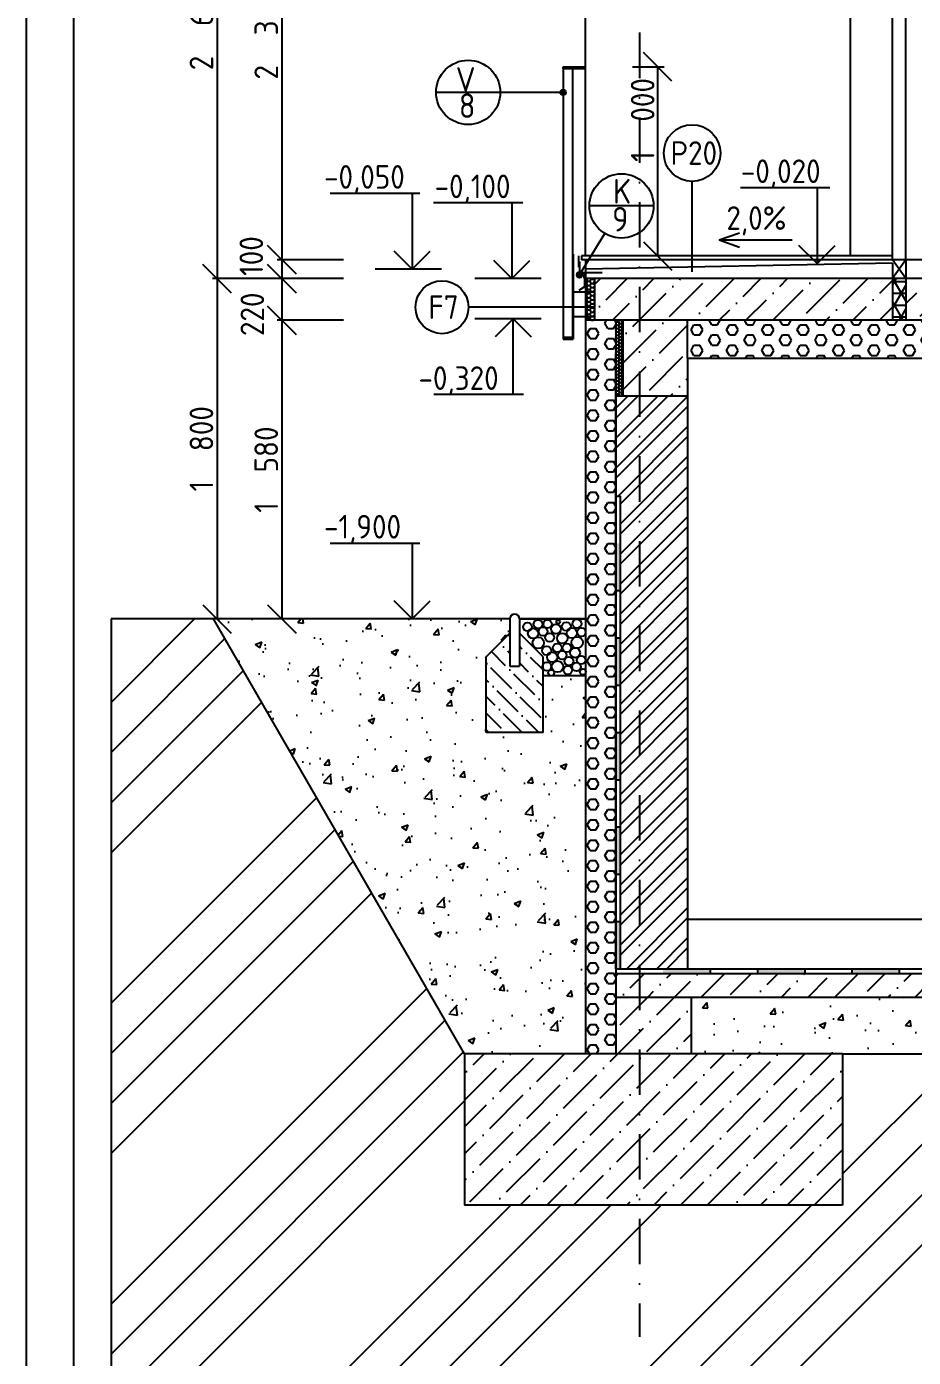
# Model space of a CAD drawing. Extents: x 3792242 to 5145247, y -1546315 to -1031918.
# Drawn here: x 3979004 to 3983697, y -1507935 to -1500897 of the extents above; entities that cross this region are included whole.
import ezdxf

# ---------------------------------------------------------------- set-up
doc = ezdxf.new("R2010")
doc.units = 0
doc.header["$MEASUREMENT"] = 0
doc.linetypes.add('BODKOCIARKOVANA_3', pattern=[5.6, 3, -1.3, 0, -1.3])
doc.layers.get('0').update_dxf_attribs({"linetype": 'CONTINUOUS'})
doc.layers.get('Defpoints').update_dxf_attribs({"color": 61, "linetype": 'CONTINUOUS'})
for name, color, linetype in [('KÓTY', 4, 'CONTINUOUS'), ('MÚRY', 1, 'CONTINUOUS'), ('OKNÁ', 143, 'CONTINUOUS'), ('osi', 253, 'CONTINUOUS'), ('POZEMOK', 7, 'CONTINUOUS'), ('TENKÁ', 7, 'CONTINUOUS'), ('ŠRAFY', 82, 'CONTINUOUS'), ('šrafy-múry', 8, 'CONTINUOUS')]:
    doc.layers.add(name, color=color, linetype=linetype)
doc.styles.add('STYLE1', font='isocp.shx')
doc.dimstyles.new('STANDARD-50', dxfattribs={"dimtxt": 125, "dimasz": 150, "dimexe": 10, "dimexo": 200, "dimgap": 20, "dimtad": 1, "dimdsep": 46, "dimlunit": 6, "dimtxsty": 'STYLE1', "dimblk1": 'OBLIQUE', "dimblk2": 'OBLIQUE', "dimsah": 1, "dimcen": 2.5, "dimse1": 1, "dimse2": 1, "dimadec": 0, "dimazin": 0, "dimtfac": 1, "dimtmove": 1, "dimatfit": 3, "dimldrblk": 'OBLIQUE', "dimfxl": 1, "dimtolj": 1, "dimtzin": 0, "dimarcsym": 0})
pattern_1 = [(45, (139723.04, 24513.66), (53.0330086, 194.4543648), [250, -50, 0, -50])]
pattern_2 = [(45, (46283.04, 33513.66), (53.0330086, 194.4543648), [250, -50, 0, -50])]
pattern_3 = [(50, (-13299465.4, 623840.9), (358.6300913, -31.3760675), [37.5, -412.5]), (355, (-13299465.4, 623840.9), (-69.375667, 376.096067), [30, -330]), (100.4514445, (-13299435.52, 623838.27), (289.2544234, 344.7199955), [31.870096, -350.571056]), (46.1842, (-13299465.4, 623940.9), (533.620665, -82.75964), [56.25, -618.75]), (96.6356355, (-13299420.94, 623934), (467.330973, 487.0593), [47.805171, -525.85688]), (351.184164, (-13299465.4, 623940.9), (467.330973, 487.0593), [45, -495]), (21, (-13299415.4, 623915.9), (298.453526, -201.3094453), [37.5, -412.5]), (326, (-13299415.4, 623915.9), (121.657666, 362.5750225), [30, -330]), (71.4514447, (-13299390.53, 623899.1), (420.1111884, 161.2655764), [31.870095, -350.571056]), (37.5, (-13299465.4, 623840.89), (6.0799277, 166.4469269), [0, -326, 0, -335, 0, -331.25]), (7.5, (-13299465.4, 623840.89), (131.5347687, 197.205856), [0, -191, 0, -318.5, 0, -126.25]), (327.5, (-13299576.9, 623840.89), (266.9112181, -11.2774359), [0, -125, 0, -390, 0, -517.5]), (317.5, (-13299626.9, 623840.89), (291.5930847, 50.0524912), [0, -162.5, 0, -259, 0, -367.5])]

# ---------------------------------------------------------------- blocks, each defined once
blk = doc.blocks.new('tp20')
at = {"layer": 'TENKÁ', "color": 253}
for p, q in [((4381550.1, -1316758.2), (4381550.1, -1316828.2)), ((4381431.4, -1316818.2), (4381528.6, -1316818.2)), ((4381518.9, -1316818.2), (4381518.9, -1316828.2)), ((4381528.6, -1316818.2), (4381528.6, -1316845)), ((4381528.6, -1316818.2), (4381538.6, -1316818.2)), ((4381550.1, -1316828.2), (4381528.6, -1316828.2))]:
    blk.add_line(p, q, dxfattribs=at)
blk = doc.blocks.new('_OBLIQUE')
at = {"color": 0, "linetype": 'ByBlock'}
blk.add_line((-0.5, -0.5), (0.5, 0.5), dxfattribs=at)
blk = doc.blocks.new('*D37487')
at = {"layer": 'Defpoints', "color": 0}
for p in [(3983171, -1506030.1), (3983171, -1506330.1), (3984217.5, -1506330.1)]:
    blk.add_point(p, dxfattribs=at)
at = {"layer": 'KÓTY', "color": 0, "lineweight": -2, "ltscale": 0.25}
blk.add_line((3984217.5, -1506030.1), (3984217.5, -1506330.1), dxfattribs=at)
at = {"layer": 'KÓTY', "color": 0, "linetype": 'ByBlock', "lineweight": -2, "xscale": 150, "yscale": 150, "zscale": 150}
for p, rotation in [((3984217.5, -1506030.1), 90), ((3984217.5, -1506330.1), 270)]:
    blk.add_blockref('_OBLIQUE', p, dxfattribs=dict(at, rotation=rotation))
at = {"layer": 'KÓTY', "color": 0, "insert": (3984135, -1506180.1), "char_height": 125, "attachment_point": 5, "rotation": 90, "style": 'STYLE1'}
blk.add_mtext('\\A1;300', dxfattribs=at)
blk = doc.blocks.new('*D50061')
at = {"layer": 'Defpoints', "color": 0}
for p in [(3981749.5, -1499550.1), (3980012, -1502230.1), (3981749.5, -1502230.1)]:
    blk.add_point(p, dxfattribs=at)
at = {"layer": 'KÓTY', "color": 0, "lineweight": -2, "ltscale": 0.25}
blk.add_line((3980012, -1499550.1), (3980012, -1502230.1), dxfattribs=at)
at = {"layer": 'KÓTY', "color": 0, "linetype": 'ByBlock', "lineweight": -2, "xscale": 150, "yscale": 150, "zscale": 150}
for p, rotation in [((3980012, -1499550.1), 90), ((3980012, -1502230.1), 270)]:
    blk.add_blockref('_OBLIQUE', p, dxfattribs=dict(at, rotation=rotation))
at = {"layer": 'KÓTY', "color": 0, "insert": (3979929.5, -1500890.1), "char_height": 125, "attachment_point": 5, "rotation": 90, "style": 'STYLE1'}
blk.add_mtext('\\A1;2ﾠ680', dxfattribs=at)
blk = doc.blocks.new('*D50062')
at = {"layer": 'Defpoints', "color": 0}
for p in [(3981749.5, -1502230.1), (3980012, -1504030.1), (3980294.5, -1504030.1)]:
    blk.add_point(p, dxfattribs=at)
at = {"layer": 'KÓTY', "color": 0, "lineweight": -2, "ltscale": 0.25}
blk.add_line((3980012, -1502230.1), (3980012, -1504030.1), dxfattribs=at)
at = {"layer": 'KÓTY', "color": 0, "linetype": 'ByBlock', "lineweight": -2, "xscale": 150, "yscale": 150, "zscale": 150}
for p, rotation in [((3980012, -1502230.1), 90), ((3980012, -1504030.1), 270)]:
    blk.add_blockref('_OBLIQUE', p, dxfattribs=dict(at, rotation=rotation))
at = {"layer": 'KÓTY', "color": 0, "insert": (3979929.5, -1503130.1), "char_height": 125, "attachment_point": 5, "rotation": 90, "style": 'STYLE1'}
blk.add_mtext('\\A1;1ﾠ800', dxfattribs=at)
blk = doc.blocks.new('*D50084')
at = {"layer": 'Defpoints', "color": 0}
for p in [(3983524.5, -1502130.1), (3980355, -1502230.1), (3983374.5, -1502230.1)]:
    blk.add_point(p, dxfattribs=at)
at = {"layer": 'KÓTY', "color": 0, "lineweight": -2, "ltscale": 0.25}
blk.add_line((3980355, -1502130.1), (3980355, -1502230.1), dxfattribs=at)
at = {"layer": 'KÓTY', "color": 0, "linetype": 'ByBlock', "lineweight": -2, "xscale": 150, "yscale": 150, "zscale": 150}
for p, rotation in [((3980355, -1502130.1), 90), ((3980355, -1502230.1), 270)]:
    blk.add_blockref('_OBLIQUE', p, dxfattribs=dict(at, rotation=rotation))
at = {"layer": 'KÓTY', "color": 0, "insert": (3980193.5, -1502110.8), "char_height": 125, "attachment_point": 5, "rotation": 90, "style": 'STYLE1'}
blk.add_mtext('\\A1;100', dxfattribs=at)
blk = doc.blocks.new('*D50085')
at = {"layer": 'Defpoints', "color": 0}
for p in [(3983374.5, -1502230.1), (3980355, -1502450.1), (3983374.5, -1502450.1)]:
    blk.add_point(p, dxfattribs=at)
at = {"layer": 'KÓTY', "color": 0, "lineweight": -2, "ltscale": 0.25}
blk.add_line((3980355, -1502230.1), (3980355, -1502450.1), dxfattribs=at)
at = {"layer": 'KÓTY', "color": 0, "linetype": 'ByBlock', "lineweight": -2, "xscale": 150, "yscale": 150, "zscale": 150}
for p, rotation in [((3980355, -1502230.1), 90), ((3980355, -1502450.1), 270)]:
    blk.add_blockref('_OBLIQUE', p, dxfattribs=dict(at, rotation=rotation))
at = {"layer": 'KÓTY', "color": 0, "insert": (3980199, -1502418.8), "char_height": 125, "attachment_point": 5, "rotation": 90, "style": 'STYLE1'}
blk.add_mtext('\\A1;220', dxfattribs=at)
blk = doc.blocks.new('*D50086')
at = {"layer": 'Defpoints', "color": 0}
for p in [(3983374.5, -1502450.1), (3980294.5, -1504030.1), (3980355, -1504030.1)]:
    blk.add_point(p, dxfattribs=at)
at = {"layer": 'KÓTY', "color": 0, "lineweight": -2, "ltscale": 0.25}
blk.add_line((3980355, -1502450.1), (3980355, -1504030.1), dxfattribs=at)
at = {"layer": 'KÓTY', "color": 0, "linetype": 'ByBlock', "lineweight": -2, "xscale": 150, "yscale": 150, "zscale": 150}
for p, rotation in [((3980355, -1502450.1), 90), ((3980355, -1504030.1), 270)]:
    blk.add_blockref('_OBLIQUE', p, dxfattribs=dict(at, rotation=rotation))
at = {"layer": 'KÓTY', "color": 0, "insert": (3980272.5, -1503240.1), "char_height": 125, "attachment_point": 5, "rotation": 90, "style": 'STYLE1'}
blk.add_mtext('\\A1;1ﾠ580', dxfattribs=at)
blk = doc.blocks.new('*D50096')
at = {"layer": 'Defpoints', "color": 0}
for p in [(3983149.5, -1499750.1), (3980355, -1502130.1), (3983524.5, -1502130.1)]:
    blk.add_point(p, dxfattribs=at)
at = {"layer": 'KÓTY', "color": 0, "lineweight": -2, "ltscale": 0.25}
blk.add_line((3980355, -1499750.1), (3980355, -1502130.1), dxfattribs=at)
at = {"layer": 'KÓTY', "color": 0, "linetype": 'ByBlock', "lineweight": -2, "xscale": 150, "yscale": 150, "zscale": 150}
for p, rotation in [((3980355, -1499750.1), 90), ((3980355, -1502130.1), 270)]:
    blk.add_blockref('_OBLIQUE', p, dxfattribs=dict(at, rotation=rotation))
at = {"layer": 'KÓTY', "color": 0, "insert": (3980272.5, -1500940.1), "char_height": 125, "attachment_point": 5, "rotation": 90, "style": 'STYLE1'}
blk.add_mtext('\\A1;2ﾠ380', dxfattribs=at)
blk = doc.blocks.new('*D54556')
at = {"layer": 'Defpoints', "color": 0}
for p in [(3982502, -1502850.1), (3982502, -1505620.1), (3984217.5, -1505620.1)]:
    blk.add_point(p, dxfattribs=at)
at = {"layer": 'KÓTY', "color": 0, "lineweight": -2, "ltscale": 0.25}
blk.add_line((3984217.5, -1502850.1), (3984217.5, -1505620.1), dxfattribs=at)
at = {"layer": 'KÓTY', "color": 0, "linetype": 'ByBlock', "lineweight": -2, "xscale": 150, "yscale": 150, "zscale": 150}
for p, rotation in [((3984217.5, -1502850.1), 90), ((3984217.5, -1505620.1), 270)]:
    blk.add_blockref('_OBLIQUE', p, dxfattribs=dict(at, rotation=rotation))
at = {"layer": 'KÓTY', "color": 0, "insert": (3984135, -1504235.1), "char_height": 125, "attachment_point": 5, "rotation": 90, "style": 'STYLE1'}
blk.add_mtext('\\A1;2ﾠ770', dxfattribs=at)
blk = doc.blocks.new('*D54557')
at = {"layer": 'Defpoints', "color": 0}
for p in [(3982502, -1502450.1), (3982502, -1502850.1), (3984217.5, -1502850.1)]:
    blk.add_point(p, dxfattribs=at)
at = {"layer": 'KÓTY', "color": 0, "lineweight": -2, "ltscale": 0.25}
blk.add_line((3984217.5, -1502450.1), (3984217.5, -1502850.1), dxfattribs=at)
at = {"layer": 'KÓTY', "color": 0, "linetype": 'ByBlock', "lineweight": -2, "xscale": 150, "yscale": 150, "zscale": 150}
for p, rotation in [((3984217.5, -1502450.1), 90), ((3984217.5, -1502850.1), 270)]:
    blk.add_blockref('_OBLIQUE', p, dxfattribs=dict(at, rotation=rotation))
at = {"layer": 'KÓTY', "color": 0, "insert": (3984135, -1502650.1), "char_height": 125, "attachment_point": 5, "rotation": 90, "style": 'STYLE1'}
blk.add_mtext('\\A1;400', dxfattribs=at)
blk = doc.blocks.new('*D54744')
at = {"layer": 'Defpoints', "color": 0}
for p in [(3981962, -1501110.1), (3981962, -1502110.1), (3982343.5, -1502110.1)]:
    blk.add_point(p, dxfattribs=at)
at = {"layer": 'KÓTY', "color": 0, "lineweight": -2, "ltscale": 0.25}
blk.add_line((3982343.5, -1501110.1), (3982343.5, -1502110.1), dxfattribs=at)
at = {"layer": 'KÓTY', "color": 0, "linetype": 'ByBlock', "lineweight": -2, "xscale": 150, "yscale": 150, "zscale": 150}
for p, rotation in [((3982343.5, -1501110.1), 90), ((3982343.5, -1502110.1), 270)]:
    blk.add_blockref('_OBLIQUE', p, dxfattribs=dict(at, rotation=rotation))
at = {"layer": 'KÓTY', "color": 0, "insert": (3982264.3, -1501391.3), "char_height": 125, "attachment_point": 5, "rotation": 90, "style": 'STYLE1'}
blk.add_mtext('\\A1;1ﾠ000', dxfattribs=at)

msp = doc.modelspace()

# ---------------------------------------------------------------- hatches: boundary and pattern name
at = {"layer": 'POZEMOK', "ltscale": 0.15}
h = msp.add_hatch(color=253, dxfattribs=at)
h.dxf.hatch_style = 1
h.paths.add_polyline_path([(3981893.044, -1501110.108), (3981893.044, -1501118.108), (3981843.044, -1501118.108), (3981843.044, -1501110.108)])
h = msp.add_hatch(color=253, dxfattribs=at)
h.dxf.hatch_style = 1
h.paths.add_polyline_path([(3981897.044, -1502550.108), (3981897.044, -1502430.108), (3981897.044, -1502300.108), (3981897.044, -1502100.108), (3981893.044, -1502100.108), (3981893.044, -1502180.108), (3981893.044, -1502380.108), (3981893.044, -1502540.108), (3981893.044, -1502550.108)])
h = msp.add_hatch(color=253, dxfattribs=at)
h.dxf.hatch_style = 1
h.paths.add_polyline_path([(3981843.044, -1502550.108), (3981843.044, -1502540.108), (3981893.044, -1502540.108), (3981893.044, -1502550.108)])
at = {"layer": 'TENKÁ'}
h = msp.add_hatch(color=256, dxfattribs=at)
h.dxf.hatch_style = 1
h.paths.add_polyline_path([(3981828.044, -1501245.108, 2.41421356), (3981843.044, -1501230.108, 0.41421356)])
h = msp.add_hatch(color=256, dxfattribs=at)
h.dxf.hatch_style = 1
h.paths.add_polyline_path([(3981915.844, -1502210.108, -2.41421356), (3981930.844, -1502225.108, -0.41421356)])
at = {"layer": 'TENKÁ', "ltscale": 0.25}
for points in [[(3982122.044, -1503630.108), (3982122.044, -1503880.108), (3982147.044, -1503880.108), (3982147.044, -1503630.108)], [(3982122.044, -1504130.108), (3982122.044, -1504380.108), (3982147.044, -1504380.108), (3982147.044, -1504130.108)], [(3982122.044, -1504630.108), (3982122.044, -1504880.108), (3982147.044, -1504880.108), (3982147.044, -1504630.108)], [(3982122.044, -1505130.108), (3982122.044, -1505380.108), (3982147.044, -1505380.108), (3982147.044, -1505130.108)], [(3982122.044, -1505630.108), (3982122.044, -1505880.108), (3982147.044, -1505880.108), (3982147.044, -1505630.108)], [(3982622.044, -1505880.108), (3982372.044, -1505880.108), (3982372.044, -1505905.108), (3982622.044, -1505905.108)], [(3983122.044, -1505880.108), (3982872.044, -1505880.108), (3982872.044, -1505905.108), (3983122.044, -1505905.108)], [(3983622.044, -1505880.108), (3983372.044, -1505880.108), (3983372.044, -1505905.108), (3983622.044, -1505905.108)]]:
    msp.add_hatch(color=256, dxfattribs=at).paths.add_polyline_path(points)
at = {"layer": 'ŠRAFY'}
h = msp.add_hatch(dxfattribs=at)
h.set_pattern_fill('HONEY', color=256, scale=100)
h.set_pattern_definition([(0, (-475294.956, -2255.838), (18.75, 10.825317547), [12.5, -25]), (120, (-475294.956, -2255.838), (-18.75, 10.825317547), [12.5, -25]), (60, (-475294.956, -2255.838), (7e-15, 21.650635095), [-25, 12.5])])
h.paths.add_polyline_path([(3981962.044, -1502230.108), (3981962.044, -1502450.108), (3982012.044, -1502450.108), (3982012.044, -1502230.108)])
h = msp.add_hatch(dxfattribs=at)
h.set_pattern_fill('NET3', color=256, scale=500, angle=180)
h.set_pattern_definition([(0, (-1117075.78, 630.16), (0, 62.5), []), (60, (-1117075.78, 630.16), (-54.1265877, 31.25), []), (120, (-1117075.78, 630.16), (-54.1265877, -31.25), [])])
h.paths.add_polyline_path([(3983587.044, -1502450.108), (3983632.044, -1502450.108), (3983657.044, -1502450.108), (3983657.044, -1502230.108), (3983587.044, -1502230.108)])
h = msp.add_hatch(dxfattribs=at)
h.set_pattern_fill('HEX', color=256, scale=250)
h.set_pattern_definition([(0, (-465982.956, 18680.16), (0, 54.12658774), [31.25, -62.5]), (120, (-465982.956, 18680.16), (-46.875, -27.06329387), [31.25, -62.5]), (60, (-465951.706, 18680.16), (-46.875, 27.06329387), [31.25, -62.5])])
h.paths.add_polyline_path([(3982122.044, -1506330.108), (3982122.044, -1502450.108), (3981962.044, -1502450.108), (3981962.044, -1504030.108), (3981962.044, -1506330.108)])
h = msp.add_hatch(dxfattribs=at)
h.set_pattern_fill('HONEY', color=256, scale=80, angle=180)
h.set_pattern_definition([(0, (-461533.456, -2589.838), (15, 8.660254038), [10, -20]), (120, (-461533.456, -2589.838), (-15, 8.660254038), [10, -20]), (60, (-461533.456, -2589.838), (9e-15, 17.320508076), [-20, 10])])
h.paths.add_polyline_path([(3982122.044, -1502450.108), (3982122.044, -1502850.108), (3982162.044, -1502850.108), (3982162.044, -1502450.108)])
h = msp.add_hatch(dxfattribs=at)
h.set_pattern_fill('HEX', color=256, scale=250)
h.set_pattern_definition([(0, (-1667870.456, 8090.66), (0, 54.12658774), [31.25, -62.5]), (120, (-1667870.456, 8090.66), (-46.875, -27.06329387), [31.25, -62.5]), (60, (-1667839.206, 8090.66), (-46.875, 27.06329387), [31.25, -62.5])])
h.paths.add_polyline_path([(3982502.044, -1502630.108), (3982502.044, -1502650.108), (3986258.003, -1502650.108), (3986258.003, -1502450.108), (3983657.044, -1502450.108), (3983587.044, -1502450.108), (3982502.044, -1502450.108)])
h.paths.add_polyline_path([(3983932.044, -1502803.637), (3983932.044, -1502541.039), (3984182.044, -1502541.039), (3984182.044, -1502803.637)], flags=9)
h = msp.add_hatch(dxfattribs=at)
h.set_pattern_fill('ANSI32', color=256, scale=300)
h.set_pattern_definition([(45, (-1113810.46, 33513.66), (-79.549513, 79.549513), []), (45, (-1113757.42, 33513.66), (-79.549513, 79.549513), [])])
h.paths.add_polyline_path([(3982122.044, -1502850.108), (3982122.044, -1503380.108), (3982147.044, -1503380.108), (3982147.044, -1503880.108), (3982147.044, -1504130.108), (3982147.044, -1504380.108), (3982147.044, -1504630.108), (3982147.044, -1504880.108), (3982147.044, -1505130.108), (3982147.044, -1505380.108), (3982147.044, -1505630.108), (3982147.044, -1505880.108), (3982372.044, -1505880.108), (3982397.044, -1505880.108), (3982502.044, -1505880.108), (3982502.044, -1505620.108), (3982502.044, -1502850.108)])
at = {"layer": 'ŠRAFY', "ltscale": 0.25}
h = msp.add_hatch(dxfattribs=at)
h.set_pattern_fill('ANSI34', color=256, scale=1500)
h.set_pattern_definition([(45, (-1113810.5, 33513.7), (-795.49513, 795.49513), []), (45, (-1113545.3, 33513.7), (-795.49513, 795.49513), []), (45, (-1113280.1, 33513.7), (-795.49513, 795.49513), []), (45, (-1113015, 33513.7), (-795.49513, 795.49513), [])])
h.paths.add_polyline_path([(4034272.044, -1506730.108), (4034272.044, -1507530.108), (4032072.044, -1507530.108), (4032072.044, -1506730.108), (4030122.044, -1506730.108), (4030122.044, -1507530.108), (4027922.044, -1507530.108), (4027922.044, -1506730.108), (4022932.044, -1506730.108), (4022932.044, -1507530.108), (4021732.044, -1507530.108), (4020482.044, -1507530.108), (4020482.044, -1507130.108), (4020392.044, -1507130.108), (4018892.044, -1507130.108), (4017692.044, -1507130.108), (4017692.044, -1506330.108), (4016192.044, -1506330.108), (4016192.044, -1507130.108), (4015392.044, -1507130.108), (4015392.044, -1506330.108), (4010177.044, -1506330.108), (4010177.044, -1507130.108), (4007777.044, -1507130.108), (4007777.044, -1506330.108), (4003312.044, -1506330.108), (4003312.044, -1507130.108), (4001112.044, -1507130.108), (4001112.044, -1506330.108), (3996122.044, -1506330.108), (3996122.044, -1507130.108), (3994922.044, -1507130.108), (3994922.044, -1506330.108), (3993582.044, -1506330.108), (3993582.044, -1507130.108), (3992082.044, -1507130.108), (3990882.044, -1507130.108), (3990882.044, -1506330.108), (3989382.044, -1506330.108), (3989382.044, -1507130.108), (3988582.044, -1507130.108), (3988582.044, -1506330.108), (3983322.044, -1506330.108), (3983322.044, -1507130.108), (3981322.044, -1507130.108), (3981322.044, -1506330.108), (3979994.138, -1504030.108), (3979452.044, -1504030.108), (3979452.044, -1508364.838), (4044082.044, -1508364.838), (4044082.044, -1505550.108), (4043853.317, -1505550.108), (4043172.044, -1506730.108), (4043172.044, -1507530.108), (4041372.044, -1507530.108), (4041372.044, -1506730.108), (4040312.044, -1506730.108), (4040312.044, -1507530.108), (4038812.044, -1507530.108), (4037612.044, -1507530.108), (4037612.044, -1506730.108), (4036112.044, -1506730.108), (4036112.044, -1507530.108), (4035312.044, -1507530.108), (4035312.044, -1506730.108)])
h.paths.add_polyline_path([(3989857.433, -1506640.038), (3990363.781, -1506640.038), (3990363.781, -1506840.087), (3989857.433, -1506840.087)], flags=24)
h.paths.add_polyline_path([(3986257.346, -1506248.667), (3986764.145, -1506248.667), (3986764.145, -1506448.782), (3986257.346, -1506448.782)], flags=24)
h.paths.add_polyline_path([(3989521.044, -1506873.907), (3989521.044, -1506586.309), (3989771.044, -1506586.309), (3989771.044, -1506873.907)], flags=24)
h.paths.add_polyline_path([(4023429.933, -1506955.038), (4023948.781, -1506955.038), (4023948.781, -1507155.087), (4023429.933, -1507155.087)], flags=24)
h.paths.add_polyline_path([(4023077.544, -1507273.907), (4023077.544, -1506986.309), (4023327.544, -1506986.309), (4023327.544, -1507273.907)], flags=24)
h.paths.add_polyline_path([(4040144.933, -1506955.038), (4040663.781, -1506955.038), (4040663.781, -1507155.087), (4040144.933, -1507155.087)], flags=24)
h.paths.add_polyline_path([(4040710.544, -1507273.907), (4040710.544, -1506986.309), (4040960.544, -1506986.309), (4040960.544, -1507273.907)], flags=24)
h.paths.add_polyline_path([(4014235.433, -1506640.038), (4014741.781, -1506640.038), (4014741.781, -1506840.087), (4014235.433, -1506840.087)], flags=24)
h.paths.add_polyline_path([(3996603.933, -1506640.038), (3997110.281, -1506640.038), (3997110.281, -1506840.087), (3996603.933, -1506840.087)], flags=24)
h.paths.add_polyline_path([(3996267.544, -1506873.907), (3996267.544, -1506586.309), (3996517.544, -1506586.309), (3996517.544, -1506873.907)], flags=24)
h.paths.add_polyline_path([(4015047.044, -1506873.907), (4015047.044, -1506586.309), (4015297.044, -1506586.309), (4015297.044, -1506873.907)], flags=24)
h.paths.add_polyline_path([(4016667.433, -1506640.038), (4017173.781, -1506640.038), (4017173.781, -1506840.087), (4016667.433, -1506840.087)], flags=24)
h.paths.add_polyline_path([(4016331.044, -1506873.907), (4016331.044, -1506586.309), (4016581.044, -1506586.309), (4016581.044, -1506873.907)], flags=24)
h.paths.add_polyline_path([(3984010.044, -1506873.907), (3984010.044, -1506586.309), (3984260.044, -1506586.309), (3984260.044, -1506873.907)], flags=24)
h.paths.add_polyline_path([(3984346.433, -1506640.038), (3984852.781, -1506640.038), (3984852.781, -1506840.087), (3984346.433, -1506840.087)], flags=24)
h.paths.add_polyline_path([(3984586.386, -1506466.733), (3985105.235, -1506466.733), (3985105.235, -1506666.782), (3984586.386, -1506666.782)], flags=24)
h.paths.add_polyline_path([(4036574.433, -1507019.038), (4037093.281, -1507019.038), (4037093.281, -1507219.087), (4036574.433, -1507219.087)], flags=24)
h.paths.add_polyline_path([(4036251.044, -1507273.907), (4036251.044, -1506986.309), (4036501.044, -1506986.309), (4036501.044, -1507273.907)], flags=24)
h = msp.add_hatch(dxfattribs=at)
h.set_pattern_fill('AR-CONC', color=256, scale=50)
h.set_pattern_definition(pattern_3)
h.paths.add_polyline_path([(3981776.064, -1504330.108), (3981737.044, -1504330.108), (3981737.044, -1504630.108), (3981437.044, -1504630.108), (3981437.044, -1504230.108), (3981562.044, -1504105.108), (3981562.044, -1504030.108), (3979994.138, -1504030.108), (3981322.044, -1506330.108), (3981962.044, -1506330.108), (3981962.044, -1504330.108), (3981785.023, -1504330.108, -0.14365488)])
h = msp.add_hatch(dxfattribs=at)
h.set_pattern_fill('ANSI36', color=256, scale=500, angle=90)
h.set_pattern_definition([(135, (-11964956.324, 624467.54), (-121.53397802, 33.14563037), [156.25, -31.25, 0, -31.25])])
h.paths.add_polyline_path([(3981437.044, -1504230.108), (3981562.044, -1504105.108), (3981562.044, -1504280.108), (3981612.044, -1504280.108), (3981612.044, -1504105.108), (3981737.044, -1504230.108), (3981737.044, -1504630.108), (3981437.044, -1504630.108)])
h = msp.add_hatch(dxfattribs=at)
h.set_pattern_fill('AR-CONC', color=256, scale=50)
h.set_pattern_definition(pattern_3)
h.paths.add_polyline_path([(3986258.003, -1506030.108), (3982522.044, -1506030.108), (3982522.044, -1506330.108), (3983322.044, -1506330.108), (3986258.003, -1506330.108)])
h.paths.add_polyline_path([(3984363.544, -1506283.637), (3984363.544, -1506021.039), (3984613.544, -1506021.039), (3984613.544, -1506283.637)], flags=9)
h.paths.add_polyline_path([(3984010.044, -1506323.907), (3984010.044, -1506036.309), (3984260.044, -1506036.309), (3984260.044, -1506323.907)], flags=24)
at = {"layer": 'šrafy-múry'}
h = msp.add_hatch(dxfattribs=at)
h.set_pattern_fill('ANSI36', color=253, scale=800, angle=360)
h.set_pattern_definition([(45, (139723.04, 33513.66), (53.0330086, 194.4543648), [250, -50, 0, -50])])
h.paths.add_polyline_path([(3983657.044, -1502450.108), (3989082.044, -1502450.108), (3989082.044, -1502230.108), (3983657.044, -1502230.108)])
h.paths.add_polyline_path([(3983907.544, -1502433.157), (3983907.544, -1502145.559), (3984157.544, -1502145.559), (3984157.544, -1502433.157)], flags=9)
h.paths.add_polyline_path([(3984352.544, -1502433.907), (3984352.544, -1502146.309), (3984602.544, -1502146.309), (3984602.544, -1502433.907)], flags=9)
h = msp.add_hatch(dxfattribs=at)
h.set_pattern_fill('ANSI36', color=253, scale=800, angle=360)
h.set_pattern_definition(pattern_1)
h.paths.add_polyline_path([(3982012.044, -1502230.108), (3982012.044, -1502380.108), (3982012.044, -1502420.108), (3982012.044, -1502450.108), (3983362.044, -1502450.108), (3983562.044, -1502450.108), (3983587.044, -1502450.108), (3983587.044, -1502230.108)])
h = msp.add_hatch(dxfattribs=at)
h.set_pattern_fill('ANSI36', color=253, scale=800, angle=360)
h.set_pattern_definition(pattern_1)
h.paths.add_polyline_path([(3982162.044, -1502850.108), (3982502.044, -1502850.108), (3982502.044, -1502650.108), (3982502.044, -1502450.108), (3982162.044, -1502450.108)])
h = msp.add_hatch(dxfattribs=at)
h.set_pattern_fill('ANSI36', color=253, scale=800, angle=360)
h.set_pattern_definition(pattern_2)
h.paths.add_polyline_path([(3988622.044, -1505905.108), (3988372.044, -1505905.108), (3988122.044, -1505905.108), (3987872.044, -1505905.108), (3987622.044, -1505905.108), (3987372.044, -1505905.108), (3987122.044, -1505905.108), (3986872.044, -1505905.108), (3986622.044, -1505905.108), (3986372.044, -1505905.108), (3986122.044, -1505905.108), (3985872.044, -1505905.108), (3985622.044, -1505905.108), (3985372.044, -1505905.108), (3985122.044, -1505905.108), (3984872.044, -1505905.108), (3984622.044, -1505905.108), (3984372.044, -1505905.108), (3984122.044, -1505905.108), (3983872.044, -1505905.108), (3983622.044, -1505905.108), (3983372.044, -1505905.108), (3983122.044, -1505905.108), (3982872.044, -1505905.108), (3982752.044, -1505905.108), (3982622.044, -1505905.108), (3982372.044, -1505905.108), (3982122.044, -1505905.108), (3982122.044, -1506030.108), (3982522.044, -1506030.108), (3988782.044, -1506030.108), (3989182.044, -1506030.108), (3989182.044, -1505880.108), (3988807.044, -1505880.108), (3988807.044, -1505905.108)])
h = msp.add_hatch(dxfattribs=at)
h.set_pattern_fill('ANSI36', color=253, scale=800, angle=360)
h.set_pattern_definition(pattern_2)
h.paths.add_polyline_path([(3982122.044, -1506030.108), (3982122.044, -1506330.108), (3982522.044, -1506330.108), (3982522.044, -1506030.108)])
h = msp.add_hatch(dxfattribs=at)
h.set_pattern_fill('ANSI36', color=253, scale=800, angle=360)
h.set_pattern_definition(pattern_2)
h.paths.add_polyline_path([(3981322.044, -1506330.108), (3981322.044, -1507130.108), (3983322.044, -1507130.108), (3983322.044, -1506330.108), (3982522.044, -1506330.108), (3982122.044, -1506330.108), (3981962.044, -1506330.108)])

# ---------------------------------------------------------------- linework, layer by layer
at = {"color": 253}
for p, q in [((3981322.044, -1506330.108), (3979994.138, -1504030.108)), ((3983322.044, -1506330.108), (3988582.044, -1506330.108))]:
    msp.add_line(p, q, dxfattribs=at)
at = {"layer": 'Defpoints'}
msp.add_line((3979452.044, -1504030.108), (3979452.044, -1508364.838), dxfattribs=at)
at = {"layer": 'KÓTY', "ltscale": 0.25}
for p, q in [((3982210.044, -1501110.108), (3982378.544, -1501110.108)), ((3982210.044, -1501110.108), (3982378.544, -1501110.108)), ((3982210.044, -1501110.108), (3982378.544, -1501110.108)), ((3980681.044, -1502130.108), (3980331.044, -1502130.108)), ((3980338.044, -1502230.108), (3979988.044, -1502230.108)), ((3980681.044, -1502230.108), (3980331.044, -1502230.108)), ((3981199.028, -1502180.108), (3980849.028, -1502180.108)), ((3981726.446, -1502230.108), (3981376.446, -1502230.108)), ((3981726.446, -1502442.879), (3981376.446, -1502442.879)), ((3980681.044, -1502450.108), (3980331.044, -1502450.108))]:
    msp.add_line(p, q, dxfattribs=at)
at = {"layer": 'MÚRY'}
for p, q in [((3983587.044, -1502147.608), (3981962.044, -1502180.108)), ((3988782.044, -1502130.108), (3983587.044, -1502130.108)), ((3981962.044, -1502180.108), (3981962.044, -1504030.108)), ((3982502.044, -1502650.108), (3982502.044, -1505620.108)), ((3982502.044, -1502650.108), (3988782.044, -1502650.108)), ((3981562.044, -1504030.108), (3979452.044, -1504030.108)), ((3981612.044, -1504030.108), (3981962.044, -1504030.108)), ((3981962.044, -1504030.108), (3981612.044, -1504030.108)), ((3981962.044, -1504030.108), (3981612.044, -1504030.108)), ((3988782.044, -1505620.108), (3982502.044, -1505620.108))]:
    msp.add_line(p, q, dxfattribs=at)
msp.add_arc((3981587.044, -1504030.108), 25, 0, 180, dxfattribs=at)
at = {"layer": 'OKNÁ', "ltscale": 0.25}
for p, q in [((3983587.044, -1502130.108), (3983587.044, -1499750.108)), ((3983657.044, -1502130.108), (3983657.044, -1499750.108)), ((3982526.044, -1502194.014), (3982526.044, -1501716.338)), ((3982012.044, -1502381.43), (3981342.544, -1502381.43))]:
    msp.add_line(p, q, dxfattribs=at)
for centre, radius in [((3982526.044, -1501566.338), 150), ((3981202.544, -1502381.43), 140)]:
    msp.add_circle(centre, radius, dxfattribs=at)
at = {"layer": 'osi', "linetype": 'BODKOCIARKOVANA_3', "ltscale": 80}
msp.add_line((3982247.044, -1487486.244), (3982247.044, -1507826.838), dxfattribs=at)
at = {"layer": 'POZEMOK', "color": 253, "ltscale": 0.15}
for p, q in [((3981843.044, -1501118.108), (3981843.044, -1501110.108)), ((3981843.044, -1501110.108), (3981893.044, -1501110.108)), ((3981843.044, -1501118.108), (3981843.044, -1502550.108)), ((3981843.044, -1501118.108), (3981893.044, -1501118.108)), ((3981893.044, -1501118.108), (3981893.044, -1501110.108)), ((3981893.044, -1501110.108), (3981962.044, -1501110.108)), ((3981893.044, -1501118.108), (3981893.044, -1502380.108)), ((3981893.044, -1501118.108), (3981962.044, -1501118.108)), ((3981897.044, -1502100.108), (3981897.044, -1502550.108)), ((3981893.044, -1502180.108), (3981893.044, -1502550.108)), ((3981897.044, -1502300.108), (3982012.044, -1502300.108)), ((3981897.044, -1502430.108), (3982012.044, -1502430.108)), ((3981843.044, -1502540.108), (3981893.044, -1502540.108)), ((3981843.044, -1502550.108), (3981897.044, -1502550.108))]:
    msp.add_line(p, q, dxfattribs=at)
at = {"layer": 'TENKÁ', "color": 7}
for p, q in [((3979004.385, -1511713.552), (3979004.385, -1483879.516)), ((3979254.385, -1511463.552), (3979254.385, -1484129.516))]:
    msp.add_line(p, q, dxfattribs=at)
at = {"layer": 'TENKÁ'}
for p, q in [((3981962.044, -1502110.108), (3981962.044, -1499550.108)), ((3981930.844, -1502210.108), (3982064.035, -1501991.088)), ((3982776.994, -1501989.508), (3982669.794, -1502027.108)), ((3983055.794, -1502027.108), (3982669.794, -1502027.108)), ((3982776.994, -1502064.708), (3982669.794, -1502027.108)), ((3983587.044, -1502110.108), (3981940.844, -1502110.108)), ((3981940.844, -1502110.108), (3981940.844, -1502130.108)), ((3981940.844, -1502110.108), (3981940.844, -1502130.108)), ((3983587.044, -1502130.108), (3981940.844, -1502130.108)), ((3981962.044, -1502130.108), (3981962.044, -1502180.108)), ((3983657.044, -1502230.108), (3983587.044, -1502130.108)), ((3983657.044, -1502130.108), (3983587.044, -1502230.108)), ((3983587.044, -1502147.608), (3983587.044, -1502230.108)), ((3983657.044, -1502130.108), (3983657.044, -1502230.108)), ((3989082.044, -1502230.108), (3981962.044, -1502230.108)), ((3982012.044, -1502450.108), (3982012.044, -1502230.108)), ((3983587.044, -1502230.108), (3983587.044, -1502450.108)), ((3983657.044, -1502230.108), (3983657.044, -1502450.108)), ((3988782.044, -1502450.108), (3981962.044, -1502450.108)), ((3982122.044, -1502450.108), (3982122.044, -1506330.108)), ((3982162.044, -1502850.108), (3982162.044, -1502450.108)), ((3982502.044, -1502650.108), (3982502.044, -1502450.108)), ((3982122.044, -1505880.108), (3982122.044, -1502630.108)), ((3982122.044, -1502850.108), (3982502.044, -1502850.108)), ((3981962.044, -1504030.108), (3981962.044, -1506330.108)), ((3981962.044, -1504330.108), (3981737.044, -1504330.108)), ((3982502.044, -1505620.108), (3982502.044, -1505880.108)), ((3982122.044, -1505880.108), (3989182.044, -1505880.108)), ((3982372.044, -1505880.108), (3982752.044, -1505880.108)), ((3982397.044, -1505880.108), (3982752.044, -1505880.108)), ((3982122.044, -1506030.108), (3989182.044, -1506030.108)), ((3982522.044, -1506330.108), (3982522.044, -1506030.108)), ((3981322.044, -1506330.108), (3981322.044, -1507130.108)), ((3983322.044, -1506330.108), (3981322.044, -1506330.108)), ((3983322.044, -1506330.108), (3983322.044, -1507130.108)), ((3983322.044, -1507130.108), (3981322.044, -1507130.108))]:
    msp.add_line(p, q, dxfattribs=at)
at = {"layer": 'TENKÁ', "ltscale": 10}
msp.add_line((3983362.044, -1499750.108), (3983362.044, -1502110.108), dxfattribs=at)
at = {"layer": 'TENKÁ', "ltscale": 0.25}
for p, q in [((3981511.141, -1501245.108), (3981171.141, -1501245.108)), ((3981843.044, -1501245.108), (3981511.141, -1501245.108)), ((3982322.366, -1501845.838), (3981982.366, -1501845.838)), ((3982122.044, -1503380.108), (3982147.044, -1503380.108)), ((3982147.044, -1505880.108), (3982147.044, -1503380.108)), ((3982122.044, -1503880.108), (3982147.044, -1503880.108)), ((3981562.044, -1504030.108), (3981562.044, -1504280.108)), ((3981612.044, -1504030.108), (3981612.044, -1504280.108)), ((3981437.044, -1504230.108), (3981562.044, -1504105.108)), ((3981737.044, -1504230.108), (3981612.044, -1504105.108)), ((3982122.044, -1504130.108), (3982147.044, -1504130.108)), ((3981437.044, -1504630.108), (3981437.044, -1504230.108)), ((3981737.044, -1504630.108), (3981737.044, -1504230.108)), ((3981562.044, -1504280.108), (3981612.044, -1504280.108)), ((3982122.044, -1504380.108), (3982147.044, -1504380.108)), ((3981737.044, -1504630.108), (3981437.044, -1504630.108)), ((3982122.044, -1504630.108), (3982147.044, -1504630.108)), ((3982122.044, -1504880.108), (3982147.044, -1504880.108)), ((3982122.044, -1505130.108), (3982147.044, -1505130.108)), ((3982122.044, -1505380.108), (3982147.044, -1505380.108)), ((3982122.044, -1505630.108), (3982147.044, -1505630.108)), ((3982122.044, -1505880.108), (3982147.044, -1505880.108)), ((3982622.044, -1505880.108), (3982622.044, -1505905.108)), ((3982872.044, -1505880.108), (3982872.044, -1505905.108)), ((3983122.044, -1505880.108), (3983122.044, -1505905.108)), ((3983372.044, -1505880.108), (3983372.044, -1505905.108)), ((3983622.044, -1505880.108), (3983622.044, -1505905.108)), ((3982122.044, -1505905.108), (3988807.044, -1505905.108)), ((3982372.044, -1505905.108), (3982752.044, -1505905.108))]:
    msp.add_line(p, q, dxfattribs=at)
at = {"layer": 'TENKÁ', "linetype": 'ByBlock', "ltscale": 0.25}
for p, q in [((3981085.389, -1501780.108), (3980611.491, -1501780.108)), ((3981045.084, -1501780.108), (3981045.084, -1502180.108)), ((3983255.405, -1501750.108), (3982781.507, -1501750.108)), ((3983187.1, -1501750.108), (3983187.1, -1502150.108)), ((3981630.808, -1501830.108), (3981156.909, -1501830.108)), ((3981572.503, -1501830.108), (3981572.503, -1502230.108)), ((3981045.084, -1502180.108), (3980949.625, -1502084.649)), ((3981045.084, -1502180.108), (3981140.544, -1502084.649)), ((3983187.1, -1502150.108), (3983091.641, -1502054.649)), ((3983187.1, -1502150.108), (3983282.56, -1502054.649)), ((3981572.503, -1502230.108), (3981477.044, -1502134.649)), ((3981572.503, -1502230.108), (3981667.962, -1502134.649)), ((3981579.503, -1502442.879), (3981484.044, -1502538.338)), ((3981579.503, -1502442.879), (3981674.962, -1502538.338)), ((3981579.503, -1502842.879), (3981579.503, -1502442.879)), ((3981633.808, -1502842.879), (3981159.909, -1502842.879)), ((3981085.389, -1503630.108), (3980611.491, -1503630.108)), ((3981045.084, -1503630.108), (3981045.084, -1504030.108)), ((3981045.084, -1504030.108), (3980949.625, -1503934.649)), ((3981045.084, -1504030.108), (3981140.544, -1503934.649))]:
    msp.add_line(p, q, dxfattribs=at)
at = {"layer": 'TENKÁ', "color": 253}
for p, q in [((3981925.844, -1502170.108), (3981925.844, -1502110.108)), ((3981925.844, -1502170.108), (3981925.844, -1502110.108)), ((3981957.344, -1502203.108), (3981957.344, -1502273.608)), ((3981957.344, -1502273.608), (3981927.344, -1502293.608))]:
    msp.add_line(p, q, dxfattribs=at)
at = {"layer": 'TENKÁ', "ltscale": 0.25}
for centre in [(3981341.141, -1501245.108), (3982152.366, -1501845.838)]:
    msp.add_circle(centre, 170, dxfattribs=at)
at = {"layer": 'TENKÁ'}
for centre in [(3981843.044, -1501245.108), (3981930.844, -1502210.108)]:
    msp.add_circle(centre, 15, dxfattribs=at)
at = {"layer": 'ŠRAFY'}
for centre, radius in [((3981655.044, -1504071.838), 23.5), ((3981711.044, -1504057.338), 23.5), ((3981761.544, -1504056.838), 22.5), ((3981805.544, -1504083.338), 26), ((3981817.544, -1504045.338), 9.862), ((3981860.544, -1504069.838), 23.5), ((3981916.544, -1504055.338), 23.5), ((3981684.544, -1504106.338), 27), ((3981712.044, -1504156.338), 30), ((3981737.044, -1504096.338), 23), ((3981772.544, -1504127.838), 23.5), ((3981839.044, -1504132.338), 27.681), ((3981890.044, -1504104.338), 27), ((3981917.544, -1504154.338), 30), ((3981940.044, -1504099.838), 22.5), ((3981756.544, -1504197.338), 23.5), ((3981812.544, -1504182.838), 23.5), ((3981838.544, -1504221.838), 23), ((3981863.044, -1504182.338), 22.5), ((3981907.044, -1504208.838), 26), ((3981758.044, -1504281.838), 23), ((3981786.044, -1504231.838), 27), ((3981813.544, -1504281.838), 30), ((3981874.044, -1504253.338), 23.5), ((3981913.544, -1504283.838), 23), ((3981938.544, -1504247.338), 22.5), ((3981780.544, -1504314.838), 15.914), ((3981868.544, -1504300.338), 23), ((3981948.044, -1504309.838), 15.914)]:
    msp.add_circle(centre, radius, dxfattribs=at)

# ---------------------------------------------------------------- block references
at = {"layer": 'TENKÁ', "xscale": -1}
msp.add_blockref('tp20', (8363480.981, -185381.955), dxfattribs=at)
msp.add_blockref('tp20', (8363480.981, -185381.955), dxfattribs=at)

# ---------------------------------------------------------------- texts
at = {"layer": 'TENKÁ', "style": 'STYLE1'}
for s, p in [('V', (3981275.11, -1501241.608)), ('8', (3981291.61, -1501380.245)), ('K', (3982107.335, -1501833.338)), ('9', (3982102.835, -1501980.975))]:
    msp.add_text(s, height=130, dxfattribs=at).set_placement(p)
at = {"layer": 'TENKÁ', "ltscale": 0.25, "style": 'STYLE1'}
for s, p in [('P20', (3982412.239, -1501628.516)), ('-0,050', (3980578.427, -1501754.782)), ('-0,020', (3982783.943, -1501724.782)), ('-0,100', (3981163.346, -1501804.782)), ('2,0%', (3982707.625, -1501972.398)), ('F7', (3981131.239, -1502443.608)), ('-0,320', (3981078.081, -1502818.781)), ('-1,900', (3980578.427, -1503604.782))]:
    msp.add_text(s, height=125, dxfattribs=at).set_placement(p)

# ---------------------------------------------------------------- dimensions: what is measured, and where the dimension line sits
at = {"layer": 'KÓTY', "ltscale": 0.25}
for base, p1, p2, picture, middle in [((3980012.044, -1502230.108), (3981749.544, -1499550.108), (3981749.544, -1502230.108), '*D50061', (3979929.501, -1500890.108)), ((3980355.044, -1502130.108), (3983149.544, -1499750.108), (3983524.544, -1502130.108), '*D50096', (3980272.501, -1500940.108)), ((3980012.044, -1504030.108), (3981749.544, -1502230.108), (3980294.544, -1504030.108), '*D50062', (3979929.501, -1503130.108)), ((3980355.044, -1504030.108), (3983374.544, -1502450.108), (3980294.544, -1504030.108), '*D50086', (3980272.501, -1503240.108)), ((3984217.544, -1502850.108), (3982502.044, -1502450.108), (3982502.044, -1502850.108), '*D54557', (3984135.044, -1502650.108)), ((3984217.544, -1505620.108), (3982502.044, -1502850.108), (3982502.044, -1505620.108), '*D54556', (3984135.001, -1504235.108)), ((3984217.544, -1506330.108), (3983171.044, -1506030.108), (3983171.044, -1506330.108), '*D37487', (3984135.044, -1506180.108))]:
    dim = msp.add_linear_dim(base=base, p1=p1, p2=p2, angle=90, dimstyle='STANDARD-50', override={"dimtxsty": 'STYLE1', "dimldrblk": 'OBLIQUE'}, dxfattribs=at)
    dim.commit()
    dim.dimension.update_dxf_attribs({"geometry": picture, "text_midpoint": middle})
for base, p1, p2, picture, middle in [((3982343.544, -1502110.108), (3981962.044, -1501110.108), (3981962.044, -1502110.108), '*D54744', (3982346.866, -1501391.338)), ((3980355.044, -1502230.108), (3983524.544, -1502130.108), (3983374.544, -1502230.108), '*D50084', (3980276.044, -1502110.838)), ((3980355.044, -1502450.108), (3983374.544, -1502230.108), (3983374.544, -1502450.108), '*D50085', (3980281.544, -1502418.838))]:
    dim = msp.add_linear_dim(base=base, p1=p1, p2=p2, angle=90, dimstyle='STANDARD-50', override={"dimtxsty": 'STYLE1', "dimldrblk": 'OBLIQUE'}, dxfattribs=at)
    dim.commit()
    dim.dimension.update_dxf_attribs({"geometry": picture, "text_midpoint": middle, "dimtype": 160})

doc.saveas('drawing.dxf')
